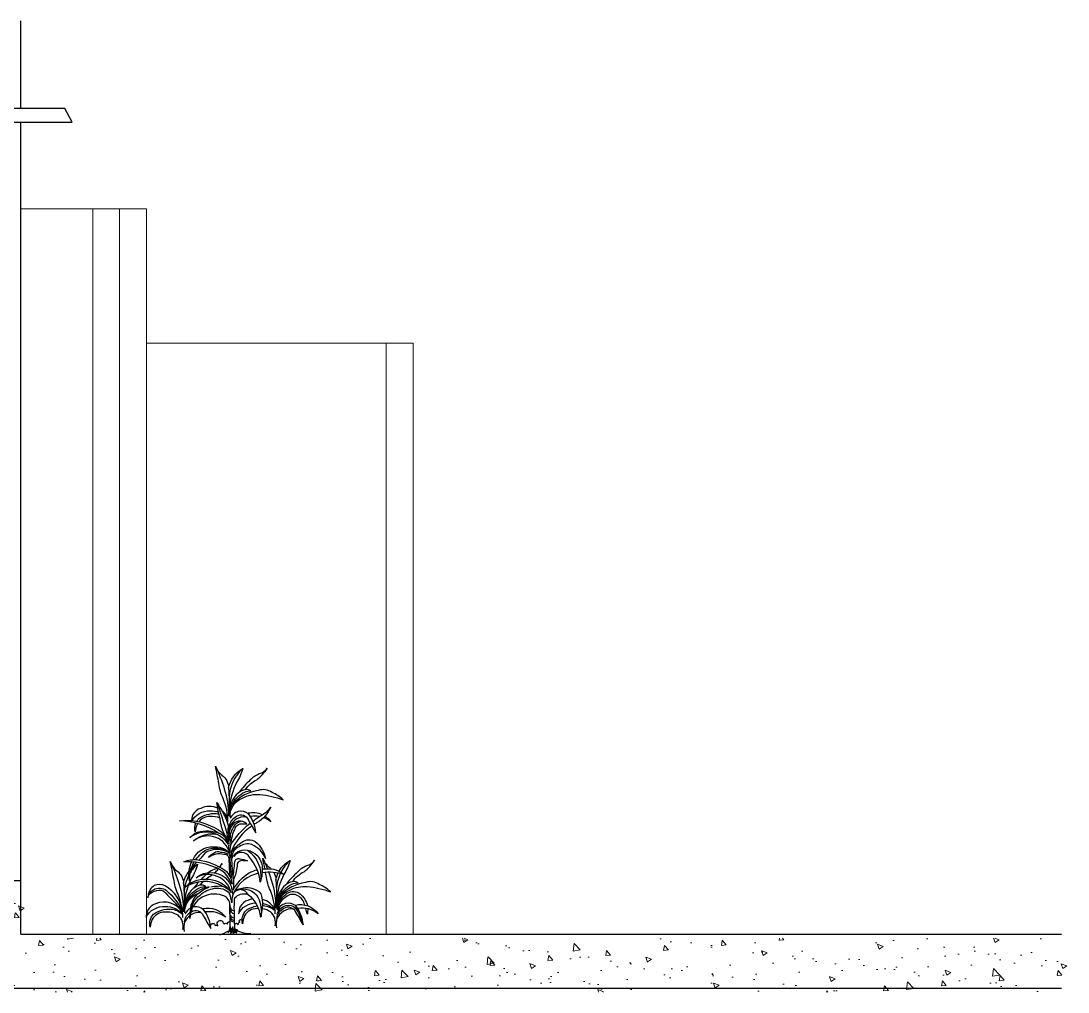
# Model space of a CAD drawing. Header units: inches. Extents: x 17.6 to 55, y 11.8 to 85.9.
# Drawn here: x 44.062 to 47.958, y 80.298 to 83.912 of the extents above; entities that cross this region are included whole.
import ezdxf

# ---------------------------------------------------------------- set-up
doc = ezdxf.new("R2010")
doc.units = ezdxf.units.IN
doc.header["$MEASUREMENT"] = 0
doc.layers.add('4', color=7, linetype='Continuous')
doc.layers.add('DOOR WINDOW 1 100', color=7, linetype='Continuous', lineweight=15, true_color=0x666666)
doc.layers.add('HATCH F 1 100', color=7, linetype='Continuous', lineweight=0, true_color=0xc9c9c9)
doc.layers.add('TREE G 1 100', color=7, linetype='Continuous', lineweight=9, true_color=0xbed3d5, transparency=0.6)
doc.layers.add('WALL 1 100', color=250, linetype='Continuous', lineweight=30)

# ---------------------------------------------------------------- blocks, each defined once
blk = doc.blocks.new('SHSV12')
at = {"layer": '4', "color": 0}
for points in [[(-0.0076, 0.5812, 0.097091), (-0.0278, 0.702, -0.072136), (-0.0471, 0.781, 0.010661), (-0.061, 0.8711, 0.138787), (-0.0301, 0.8233, -0.24688), (0.0026, 0.7527, -0.022145), (0.0004, 0.6277, -0.022145)], [(-0.06, 0.8703, -0.028525), (-0.0199, 0.7524, -0.074625), (-0.0039, 0.6108, -0.074625)], [(0.0021, 0.7553, -0.222829), (0.079, 0.8528, -0.070918), (0.0449, 0.7823, 0.111438), (0.0036, 0.652, 0.111438)], [(0.0777, 0.8528, 0.197238), (0.0031, 0.7062, 0.197238)], [(0.0885, 0.7439, -0.135023), (0.1488, 0.7925, 0.099774), (0.2051, 0.8506, -0.182018), (0.1631, 0.8218, 0.118974), (0.1155, 0.7925, 0.047981), (0.0557, 0.7318, 0.047981)], [(0.0038, 0.6044, -0.323033), (0.0715, 0.7008, -0.141612), (0.1625, 0.7161, -0.065097), (0.2803, 0.684, 0.094553), (0.2248, 0.7242, 0.243585), (0.1548, 0.737, 0.175027), (0.0216, 0.6736, 0.179586), (0.0009, 0.6126, 0.179586)], [(0.0163, 0.6681, -0.183096), (0.0845, 0.7309, -0.085022), (0.1167, 0.7365, 0.214959), (0.0877, 0.7434, 0.146769), (0.0512, 0.7275, 0.21585), (0.002, 0.6322, 0.21585)], [(-0.0565, 0.6531, 0.21852), (-0.1452, 0.6563, 0.19966), (-0.186, 0.626, 0.080145), (-0.1968, 0.5884, -0.311955), (-0.095, 0.641, -0.097571), (-0.0536, 0.6333, -0.097571)], [(-0.0103, 0.4797, -0.107403), (-0.0475, 0.5984, -0.024832), (-0.0614, 0.6832, -0.05593), (-0.0094, 0.5756, -0.053234), (-0.0066, 0.4895, -0.053234)], [(-0.0604, 0.6808, -0.032553), (-0.0087, 0.4871, -0.032553)], [(0.1214, 0.5803, -0.019924), (0.1854, 0.6204, 0.105985), (0.2158, 0.6489, -0.148924), (0.1428, 0.5721, 0.014604), (0.1271, 0.5636, 0.014604)], [(-0.0608, 0.5268, 0.140307), (-0.2563, 0.5967, -0.146367), (-0.0943, 0.5627, -0.173365), (-0.0111, 0.4887, -0.173365)], [(-0.1679, 0.5911, -0.055977), (-0.1572, 0.6048, -0.162047), (-0.0668, 0.6269, -0.036818), (-0.0511, 0.6233, -0.036818)], [(-0.0478, 0.6026, 0.118794), (-0.0998, 0.6124, 0.218108), (-0.156, 0.5898, 0.218108)], [(-0.0081, 0.6034, 0.118389), (-0.0392, 0.6421, 0.118389)], [(-0.0256, 0.6171, -0.048671), (-0.0105, 0.6023, -0.048671)], [(-0.0228, 0.6098, -0.035735), (-0.0105, 0.6002, -0.035735)], [(-0.0006, 0.5586, -0.248794), (0.0374, 0.6089, -0.48154), (0.0976, 0.5864, 0.009089), (0.134, 0.5192, 0.145059), (0.1, 0.6181, 0.504501), (0.0043, 0.5981, 0.504501)], [(0.0862, 0.6036, 0.31936), (-0.0002, 0.5558, 0.31936)], [(0.0976, 0.6231, -0.163909), (0.1698, 0.6125, -0.163909)], [(0.1551, 0.6026, 0.083124), (0.11, 0.6051, 0.083124)], [(0.1838, 0.604, -0.092933), (0.2131, 0.5739, 0.076642), (0.1775, 0.5955, 0.076642)], [(-0.0087, 0.4641, 0.444137), (-0.2077, 0.5071, 0.075575), (-0.195, 0.5168, -0.067055), (-0.1802, 0.53, -0.174066), (-0.065, 0.5289, -0.244439), (-0.0116, 0.4752, -0.244439)], [(-0.1642, 0.5794, 0.007499), (-0.1654, 0.5776, 0.062432), (-0.1784, 0.5372, -0.149839), (-0.1724, 0.5825, -0.149839)], [(0.0037, 0.4662, -0.096792), (0.0286, 0.5476, -0.227463), (0.0548, 0.5695, 0.017829), (0.0886, 0.5668, 0.238982), (0.0453, 0.5827, 0.182917), (0.0135, 0.5645, 0.233218), (-0.0064, 0.467, 0.233218)], [(-0.01, 0.5196, 0.101538), (-0.0084, 0.5496, 0.101538)], [(-0.0005, 0.5595, 0.057367), (-0.0042, 0.5087, 0.057367)], [(0.0635, 0.5819, 0.127886), (0.0265, 0.5642, 0.197442), (-0.0003, 0.4807, 0.197442)], [(-0.0003, 0.4577, -0.103586), (0.1068, 0.5702, -0.103586)], [(0.1136, 0.5553, 0.141469), (0.0026, 0.4273, 0.141469)], [(-0.009, 0.4358, 0.503159), (-0.189, 0.4896, -0.143106), (-0.1205, 0.5202, -0.143106)], [(-0.1194, 0.5207, -0.146559), (-0.0724, 0.5202, -0.146559)], [(0.0071, 0.4273, -0.099614), (0.0602, 0.4749, -0.309104), (0.1292, 0.4748, -0.187865), (0.1775, 0.3849, 0.197541), (0.1112, 0.4598, 0.235545), (0.0444, 0.4514, 0.267059), (0.0044, 0.4012, 0.267059)], [(-0.1948, 0.3941, -0.000603), (-0.1946, 0.3945, -0.317265), (-0.0896, 0.4557, -0.232079), (-0.0093, 0.4247, -0.232079)], [(-0.1806, 0.3943, -0.063542), (-0.151, 0.4235, -0.247149), (-0.082, 0.448, -0.190923), (-0.0172, 0.4287, -0.190923)], [(-0.0064, 0.4194, 0.308125), (-0.1335, 0.4251, -0.043832), (-0.1631, 0.3915, -0.043832)], [(-0.0115, 0.4024, 0.263902), (-0.0349, 0.4147, 0.232919), (-0.1156, 0.4013, -0.107749), (-0.0854, 0.4253, -0.282429), (-0.0526, 0.4279, -0.102011), (-0.0146, 0.417, -0.102011)], [(-0.0088, 0.4366, -0.118439), (-0.0088, 0.4141, -0.118439)], [(0.0073, 0.3946, -0.412179), (0.1009, 0.4275, -0.28229), (0.1593, 0.345, -0.096634), (0.1468, 0.2649, 0.150375), (0.0961, 0.3953, 0.55174), (0.015, 0.4025, 0.55174)], [(-0.2585, 0.0984, 0.097091), (-0.2788, 0.2192, -0.072136), (-0.298, 0.2982, 0.010661), (-0.3119, 0.3884, 0.138787), (-0.2811, 0.3405, -0.24688), (-0.2483, 0.2699, -0.022145), (-0.2505, 0.1449, -0.022145)], [(-0.3109, 0.3876, -0.028525), (-0.2708, 0.2697, -0.074625), (-0.2548, 0.128, -0.074625)], [(-0.0015, 0.2603, 0.249781), (-0.086, 0.3508, 0.111329), (-0.243, 0.3847, -0.133663), (-0.1708, 0.3923, -0.110149), (-0.0329, 0.3333, -0.181813), (0.0022, 0.2603, -0.181813)], [(-0.1764, 0.3798, -0.007649), (-0.1824, 0.3749, 0.225789), (-0.2166, 0.2864, -0.168098), (-0.2007, 0.3841, -0.168098)], [(-0.2153, 0.3033, -0.129326), (-0.189, 0.3826, -0.129326)], [(-0.0114, 0.4022, -0.000687), (-0.0091, 0.3031, -0.000687)], [(0.0078, 0.2886, -0.016625), (0.0203, 0.3747, -0.50462), (0.0459, 0.3887, -0.066939), (0.085, 0.3779, -0.047966), (0.0565, 0.3792, 0.473208), (0.0306, 0.3515, -0.083181), (0.0094, 0.2838, -0.030808), (0.0057, 0.3977, -0.030808)], [(0.0882, 0.431, -0.28633), (0.1476, 0.275, -0.28633)], [(0.1729, 0.3322, 0.006647), (0.1638, 0.3884, 0.138787), (0.1947, 0.3405, -0.051407), (0.2072, 0.3287, -0.051407)], [(0.1648, 0.3876, -0.013556), (0.1856, 0.3321, -0.013556)], [(-0.2489, 0.2726, -0.123927), (-0.2161, 0.336, -0.123927)], [(-0.2059, 0.3464, -0.071109), (-0.1719, 0.37, -0.070918), (-0.206, 0.2995, 0.028752), (-0.2222, 0.2677, 0.028752)], [(-0.1732, 0.37, 0.064943), (-0.2106, 0.3283, 0.064943)], [(-0.0058, 0.2178, 0.502291), (-0.1825, 0.3001, -0.174663), (-0.1162, 0.3233, -0.346841), (-0.0039, 0.25, -0.00992), (0.0022, 0.2109, -0.00992)], [(-0.0718, 0.3451, -0.059618), (-0.0879, 0.339, 0.074069), (-0.1193, 0.3234, 0.074069)], [(-0.0849, 0.3229, 0.030524), (-0.067, 0.3403, 0.030524)], [(-0.059, 0.3496, 0.027468), (-0.0458, 0.3678, -0.07528), (-0.0607, 0.3521, -0.07528)], [(0.0059, 0.2286, -0.13951), (0.091, 0.3149, -0.062505), (0.1328, 0.3295, -0.062505)], [(0.1603, 0.3331, -0.026893), (0.1793, 0.3331, -0.177835), (0.2718, 0.2997, 0.101708), (0.158, 0.3132, 0.101708)], [(0.2459, 0.3178, -0.135708), (0.3038, 0.37, -0.070918), (0.2697, 0.2995, 0.111438), (0.2284, 0.1692, 0.111438)], [(0.3025, 0.37, 0.08667), (0.2552, 0.3124, 0.08667)], [(0.3133, 0.2611, -0.135023), (0.3736, 0.3097, 0.099774), (0.4299, 0.3678, -0.182018), (0.3879, 0.339, 0.118974), (0.3403, 0.3097, 0.047981), (0.2805, 0.249, 0.047981)], [(-0.2596, 0.1233, 0.254368), (-0.3438, 0.2648, 0.246859), (-0.3993, 0.268, 0.246597), (-0.4318, 0.2218, -0.115741), (-0.3879, 0.2426, -0.271718), (-0.3459, 0.2326, 0.02695), (-0.2936, 0.1728, -0.036688), (-0.2617, 0.1265, -0.036688)], [(-0.2181, 0.3165, 0.114281), (-0.2478, 0.2234, 0.114281)], [(-0.0488, 0.2522, 0.288747), (-0.2476, 0.2491, -0.413792), (-0.0176, 0.2384, -0.413792)], [(-0.1688, 0.2787, 0.022332), (-0.1952, 0.249, 0.022332)], [(-0.1624, 0.2611, -0.039382), (-0.1476, 0.2786, -0.039382)], [(-0.1295, 0.3153, 0.017059), (-0.1355, 0.3097, 0.015402), (-0.1559, 0.2915, 0.015402)], [(-0.131, 0.293, -0.057316), (-0.1022, 0.3097, 0.00565), (-0.0984, 0.3124, 0.00565)], [(-0.0862, 0.3218, 0.002046), (-0.0849, 0.3229, 0.002046)], [(0.1394, 0.311, 0.000459), (0.1389, 0.3109, 0.23543), (0.0088, 0.2164, 0.23543)], [(0.2172, 0.0984, 0.097091), (0.197, 0.2192, -0.072136), (0.1777, 0.2982, 0.001931), (0.1755, 0.3146, 0.001931)], [(0.1919, 0.313, -0.010358), (0.2049, 0.2697, -0.074625), (0.2209, 0.128, -0.074625)], [(0.2195, 0.3099, -0.123683), (0.2274, 0.2699, -0.022145), (0.2252, 0.1449, -0.022145)], [(0.2269, 0.2726, -0.066527), (0.2406, 0.3088, -0.066527)], [(0.2513, 0.3052, 0.099224), (0.2279, 0.2234, 0.099224)], [(-0.4345, 0.2067, -0.231189), (-0.4048, 0.2469, -0.310906), (-0.3366, 0.24, -0.09447), (-0.2625, 0.1355, -0.09447)], [(-0.1163, 0.2513, 0.150884), (-0.2294, 0.1909, 0.179586), (-0.25, 0.1298, 0.179586)], [(-0.2347, 0.1853, -0.183096), (-0.1664, 0.2482, -0.085022), (-0.1342, 0.2537, 0.214959), (-0.1632, 0.2606, 0.146769), (-0.1997, 0.2448, 0.21585), (-0.249, 0.1494, 0.21585)], [(-0.2249, 0.2614, 0.076849), (-0.2474, 0.1692, 0.076849)], [(-0.2471, 0.1216, -0.323033), (-0.1794, 0.2181, -0.020188), (-0.1671, 0.2234, -0.020188)], [(-0.0165, 0.0325, -0.002986), (-0.0145, 0.162, 0.296198), (-0.0504, 0.2043, 0.515995), (-0.2226, 0.0924, -0.016597), (-0.213, 0.1614, -0.248474), (-0.1177, 0.2489, -0.248474)], [(-0.2189, 0.117, -0.217343), (-0.1657, 0.2105, -0.140447), (-0.0895, 0.2424, -0.267), (-0.0132, 0.2127, -0.267)], [(-0.1082, 0.2511, -0.060851), (-0.0747, 0.2532, -0.310351), (-0.0044, 0.2151, -0.310351)], [(0.0068, 0.0288, -0.017662), (0.0098, 0.1749, -0.269553), (0.0209, 0.1963, -0.242511), (0.0809, 0.205, -0.194995), (0.1408, 0.0844, 0.128134), (0.1533, 0.1843, 0.147333), (0.1422, 0.2134, 0.226061), (0.0442, 0.2352, 0.218216), (0.0098, 0.217, 0.218216)], [(0.0801, 0.2047, 0.41906), (0.0223, 0.2265, -0.401282), (0.1327, 0.1854, -0.146142), (0.1435, 0.0863, -0.146142)], [(0.2286, 0.1216, -0.323033), (0.2963, 0.2181, -0.141612), (0.3873, 0.2333, -0.065097), (0.5051, 0.2012, 0.094553), (0.4496, 0.2415, 0.243585), (0.3796, 0.2542, 0.175027), (0.2464, 0.1909, 0.179586), (0.2257, 0.1298, 0.179586)], [(0.2411, 0.1853, -0.183096), (0.3093, 0.2482, -0.085022), (0.3416, 0.2537, 0.214959), (0.3125, 0.2606, 0.146769), (0.276, 0.2448, 0.21585), (0.2268, 0.1494, 0.21585)], [(-0.259, 0.1206, 0.401013), (-0.3962, 0.1736, 0.19966), (-0.4369, 0.1432, 0.080145), (-0.4477, 0.1057, -0.311955), (-0.3459, 0.1582, -0.224137), (-0.2614, 0.1195, -0.224137)], [(0.1036, 0.1804, 0.058879), (0.0796, 0.1736, 0.19966), (0.0388, 0.1432, 0.080145), (0.028, 0.1057, -0.279763), (0.1179, 0.159, -0.279763)], [(0.0294, 0.2012, 0.000603), (0.0291, 0.2016, 0.000603)], [(0.2167, 0.1206, 0.203391), (0.1548, 0.176, 0.203391)], [(0.3708, 0.139, 0.207059), (0.3375, 0.1876, 0.30657), (0.2804, 0.1866, 0.245602), (0.2307, 0.1203, 0.245602)], [(0.231, 0.1428, -0.121208), (0.2828, 0.2022, -0.323181), (0.3489, 0.1969, -0.168292), (0.3848, 0.1339, -0.168292)], [(-0.2609, 0.0368, 0.277761), (-0.2826, 0.1108, 0.160526), (-0.3507, 0.1296, 0.274234), (-0.4163, 0.0948, 0.062432), (-0.4293, 0.0544, -0.240119), (-0.4081, 0.122, -0.162047), (-0.3177, 0.1442, -0.145748), (-0.2614, 0.1174, -0.145748)], [(-0.2515, 0.0759, -0.248794), (-0.2136, 0.1261, -0.48154), (-0.1533, 0.1036, 0.009089), (-0.1169, 0.0364, 0.145059), (-0.1509, 0.1353, 0.244231), (-0.2052, 0.1491, 0.244231)], [(-0.1647, 0.1208, 0.31936), (-0.2511, 0.073, 0.31936)], [(-0.2162, 0.1454, 0.181966), (-0.2466, 0.1153, 0.181966)], [(-0.1533, 0.1403, -0.299424), (-0.0378, 0.0911, 0.205467), (-0.1409, 0.1224, 0.205467)], [(0.1321, 0.1298, 0.015809), (0.125, 0.1296, 0.274234), (0.0594, 0.0948, 0.062432), (0.0464, 0.0544, -0.240119), (0.0676, 0.122, -0.107388), (0.1265, 0.1433, -0.107388)], [(0.2148, 0.0368, 0.277761), (0.1932, 0.1108, 0.096667), (0.1532, 0.1275, 0.096667)], [(0.1538, 0.1444, -0.007142), (0.158, 0.1442, -0.145748), (0.2143, 0.1174, -0.145748)], [(0.1543, 0.1557, -0.165185), (0.2143, 0.1195, -0.165185)], [(0.2242, 0.0759, -0.248794), (0.2622, 0.1261, -0.48154), (0.3224, 0.1036, 0.009089), (0.3588, 0.0364, 0.145059), (0.3248, 0.1353, 0.504501), (0.2291, 0.1153, 0.504501)], [(0.3111, 0.1208, 0.31936), (0.2246, 0.073, 0.31936)], [(0.2267, 0.0947, -0.284863), (0.2738, 0.1393, -0.300787), (0.3216, 0.1253, -0.078749), (0.358, 0.0367, -0.078749)], [(0.3224, 0.1403, -0.299424), (0.4379, 0.0911, 0.205467), (0.3348, 0.1224, 0.205467)], [(0.3851, 0.1176, -0.0413), (0.3824, 0.0903, -0.002774), (0.3758, 0.1202, -0.002774)], [(-0.2514, 0.0767, 0.057367), (-0.2551, 0.026, 0.057367)], [(-0.1169, 0.0516, -0.989906), (-0.0947, 0.0503, -0.318152), (-0.0802, 0.0487, -0.338425), (-0.0796, 0.0693, -0.526396), (-0.0561, 0.0711, 0.054295), (-0.0468, 0.0558, -0.750969), (-0.031, 0.0552, -0.677311), (-0.0151, 0.0663, -0.677311)], [(0.0076, 0.052, -0.831187), (0.0237, 0.0502, -0.347658), (0.0332, 0.0642, -0.936574), (0.0422, 0.0753, -0.936574)], [(0.2243, 0.0767, 0.057367), (0.2206, 0.026, 0.057367)]]:
    blk.add_lwpolyline(points, format="xyb", dxfattribs=at)
for points in [[(-0.0297, 0.0106), (-0.0181, 0.0215), (-0.009, 0.0345), (0, 0.0209), (0.0129, 0.0114), (0.0055, 0.0266), (0.0176, 0.015), (0.0071, 0.0273), (0.016, 0.0139), (0.0088, 0.0296), (0.0064, 0.0099), (-0.0019, 0.0258), (-0.0021, 0.0062), (-0.0078, 0.0224), (-0.0026, 0.0398), (-0.01, 0.0219), (-0.0157, 0.0067), (-0.0099, 0.0304), (-0.0153, 0.015), (-0.0149, 0.0315), (-0.0232, 0.0154), (-0.0175, 0.0423), (-0.0156, 0.0216), (-0.0043, 0.0343), (-0.0003, 0.0188), (0.0143, 0.0084), (0.0202, 0.0236), (0.0052, 0.0288), (-0.0016, 0.0157)], [(-0.0016, 0.0157), (-0.0004, 0.0155)]]:
    blk.add_lwpolyline(points, dxfattribs=at)
for centre, radius, start, end in [((0.7974, 0.5273), 0.8104, 184.6793, 186.4067), ((-0.6362, 0.3663), 0.6322, 4.3855, 6.4067), ((0.0959, 0.4301), 0.0996, 162.6318, 186.0079), ((-7.5488, 0.072), 7.5519, 1.67942, 2.5784), ((0.0703, 0.4003), 0.0702, 157.4018, 182.7782), ((-0.1816, 0.2763), 0.1928, 347.9344, 2.9491), ((0.0871, 0.1741), 0.0903, 151.4887, 185.0048), ((-0.2011, 0.1495), 0.1977, 4.3152, 18.091), ((0.0087, 0.112), 0.0253, 147.7215, 261.4912), ((0.0123, 0.1497), 0.027, 170.1873, 260.6157), ((0.01, 0.1312), 0.0236, 164.1255, 262.9319), ((0.0024, 0.0853), 0.0186, 165.6948, 261.5969), ((0.0069, 0.0951), 0.0214, 167.7657, 267.7337), ((-0.5155, 1.2228), 1.299, 289.8725, 292.2228), ((0.0907, 0.1554), 0.1534, 241.4727, 269.0545)]:
    blk.add_arc(centre, radius, start, end, dxfattribs=at)

msp = doc.modelspace()

# ---------------------------------------------------------------- hatches: boundary and pattern name
at = {"layer": 'HATCH F 1 100', "lineweight": 15}
h = msp.add_hatch(dxfattribs=at)
h.set_pattern_fill('AR-CONC', color=256, scale=0.03, style=0)
h.set_pattern_definition([(130, (147.31697, 45.87258), (-0.21517805, -0.01882564), [0.0225, -0.2475]), (185, (147.31697, 45.87258), (0.0416254, 0.22565764), [0.018, -0.198]), (79.5486, (147.29904, 45.871), (-0.1735528, 0.20683186), [0.01912206, -0.21034263]), (133.8158, (147.31697, 45.93258), (-0.3201723, -0.0496557), [0.03375, -0.37125]), (83.3644, (147.2903, 45.92844), (-0.2803988, 0.2922354), [0.0286831, -0.3155139]), (188.8158, (147.31697, 45.93258), (-0.2803986, 0.2922356), [0.027, -0.297]), (159, (147.28697, 45.91758), (-0.17907212, -0.12078567), [0.0225, -0.2475]), (214, (147.28697, 45.91758), (-0.0729946, 0.217545), [0.018, -0.198]), (108.5486, (147.27205, 45.90751), (-0.2520668, 0.09675915), [0.01912206, -0.21034263]), (142.5, (147.31697, 45.87258), (-0.003647957, 0.099868156), [0, -0.1956, 0, -0.201, 0, -0.19875]), (172.5, (147.31697, 45.87258), (-0.07892086, 0.11832351), [0, -0.1146, 0, -0.1911, 0, -0.07575]), (212.5, (147.38387, 45.87258), (-0.16014673, -0.00676646), [0, -0.075, 0, -0.234, 0, -0.3105]), (222.5, (147.41387, 45.87258), (-0.17495585, 0.0300315), [0, -0.0975, 0, -0.1554, 0, -0.2205])])
h.paths.add_polyline_path([(40.0778, 80.713), (44.078, 80.7129), (44.078, 80.513), (44.078, 80.513), (44.078, 80.513), (44.078, 80.5129), (40.0778, 80.513)])
h = msp.add_hatch(dxfattribs=at)
h.set_pattern_fill('AR-CONC', color=256, scale=0.03, style=0)
h.set_pattern_definition([(130, (151.19713, 45.65722), (-0.21517805, -0.01882564), [0.0225, -0.2475]), (185, (151.19713, 45.65722), (0.0416254, 0.22565764), [0.018, -0.198]), (79.5486, (151.1792, 45.65565), (-0.1735528, 0.20683186), [0.01912206, -0.21034263]), (133.8158, (151.19713, 45.71722), (-0.3201723, -0.0496557), [0.03375, -0.37125]), (83.3644, (151.17045, 45.71308), (-0.2803988, 0.2922354), [0.0286831, -0.3155139]), (188.8158, (151.19713, 45.71722), (-0.2803986, 0.2922356), [0.027, -0.297]), (159, (151.16713, 45.70222), (-0.17907212, -0.12078567), [0.0225, -0.2475]), (214, (151.16713, 45.70222), (-0.0729946, 0.217545), [0.018, -0.198]), (108.5486, (151.1522, 45.69215), (-0.2520668, 0.09675915), [0.01912206, -0.21034263]), (142.5, (151.19713, 45.65722), (-0.003647957, 0.099868156), [0, -0.1956, 0, -0.201, 0, -0.19875]), (172.5, (151.19713, 45.65722), (-0.07892086, 0.11832351), [0, -0.1146, 0, -0.1911, 0, -0.07575]), (212.5, (151.26403, 45.65722), (-0.16014673, -0.00676646), [0, -0.075, 0, -0.234, 0, -0.3105]), (222.5, (151.29403, 45.65722), (-0.17495585, 0.0300315), [0, -0.0975, 0, -0.1554, 0, -0.2205])])
h.paths.add_polyline_path([(43.958, 80.4976), (47.9581, 80.4976), (47.9581, 80.2976), (47.9581, 80.2976), (47.9581, 80.2976), (47.9581, 80.2976), (43.958, 80.2976)])

# ---------------------------------------------------------------- linework, layer by layer
at = {"layer": 'DOOR WINDOW 1 100', "lineweight": 15}
for p, q in [((44.5288, 83.2125), (44.0615, 83.2125)), ((44.3288, 83.2125), (44.3288, 80.5125)), ((44.4288, 83.2125), (44.4288, 80.5125)), ((44.5288, 83.2125), (44.5288, 80.5125))]:
    msp.add_line(p, q, dxfattribs=at)
at = {"layer": 'WALL 1 100'}
for p, q in [((44.0615, 83.5861), (44.0615, 83.9125)), ((44.2253, 83.5861), (43.9469, 83.5861)), ((44.2527, 83.5361), (44.2253, 83.5861)), ((43.9469, 83.5361), (44.2527, 83.5361)), ((44.0615, 80.5125), (44.0615, 83.5361)), ((24.188, 80.7125), (44.0615, 80.7125)), ((44.0615, 80.5125), (47.9339, 80.5125)), ((43.9747, 80.3125), (47.9339, 80.3125))]:
    msp.add_line(p, q, dxfattribs=at)
at = {"layer": 'WALL 1 100', "lineweight": 15}
for p, q in [((44.5288, 82.7125), (45.5209, 82.7125)), ((45.4209, 82.7125), (45.4209, 80.5125)), ((45.5209, 82.7125), (45.5209, 80.5125))]:
    msp.add_line(p, q, dxfattribs=at)

# ---------------------------------------------------------------- block references
at = {"layer": 'TREE G 1 100', "xscale": 0.7230197637283823, "yscale": 0.7230197637283823, "zscale": 0.7230197637283823, "rotation": 2.209320011290668}
msp.add_blockref('SHSV12', (44.8536, 80.5112), dxfattribs=at)

doc.saveas('drawing.dxf')
